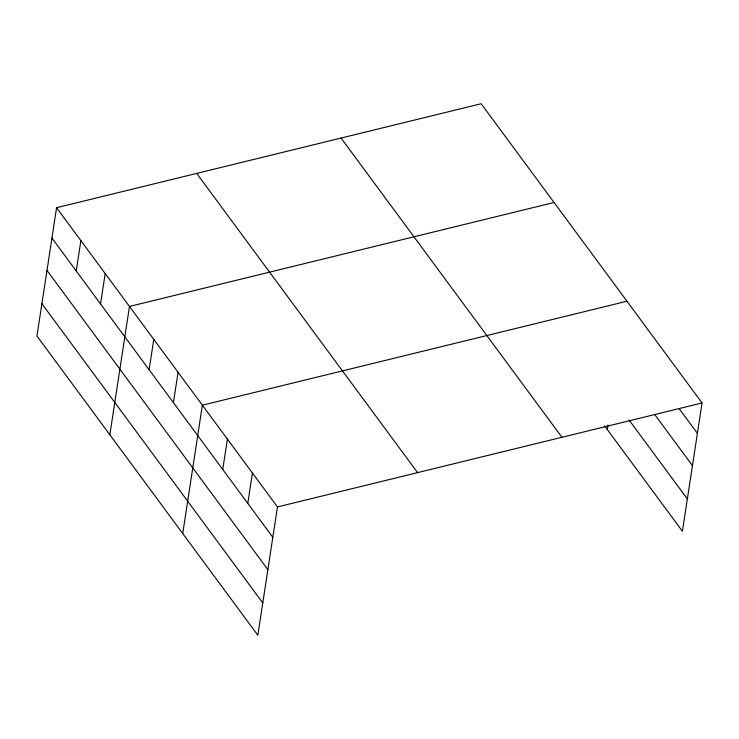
<?xml version="1.0" encoding="UTF-8"?>
<svg xmlns="http://www.w3.org/2000/svg" width="739" height="739" viewBox="0 0 739 739"><rect width="100%" height="100%" fill="white"/><g stroke="black" fill="none" stroke-linecap="round" stroke-linejoin="round"><path stroke-width="1.11" d="M56.589 207.714L36.95 336.033L257.828 635.254L277.467 506.936L56.589 207.714L481.172 103.746L702.05 402.967L682.411 531.286L604.613 425.895M76.237 271.001L80.884 240.628M100.532 303.914L105.178 273.541M109.843 434.781L129.473 306.454L554.065 202.486M149.121 369.74L153.777 339.377M173.425 402.663L178.071 372.29M182.727 533.521L202.366 405.203L626.949 301.235M222.753 469.487L227.4 439.114M247.787 503.398L252.433 473.025M607.319 429.553L607.994 425.091M277.467 506.936L702.05 402.967M679.132 408.593L697.404 433.34M654.569 414.33L692.452 465.662M629.175 420.14L687.362 498.964M341.058 138.054L561.936 437.276M196.703 173.406L417.581 472.627M51.942 238.087L272.82 537.308M46.991 270.409L267.869 569.63M41.892 303.711L262.779 602.932"/></g></svg>
